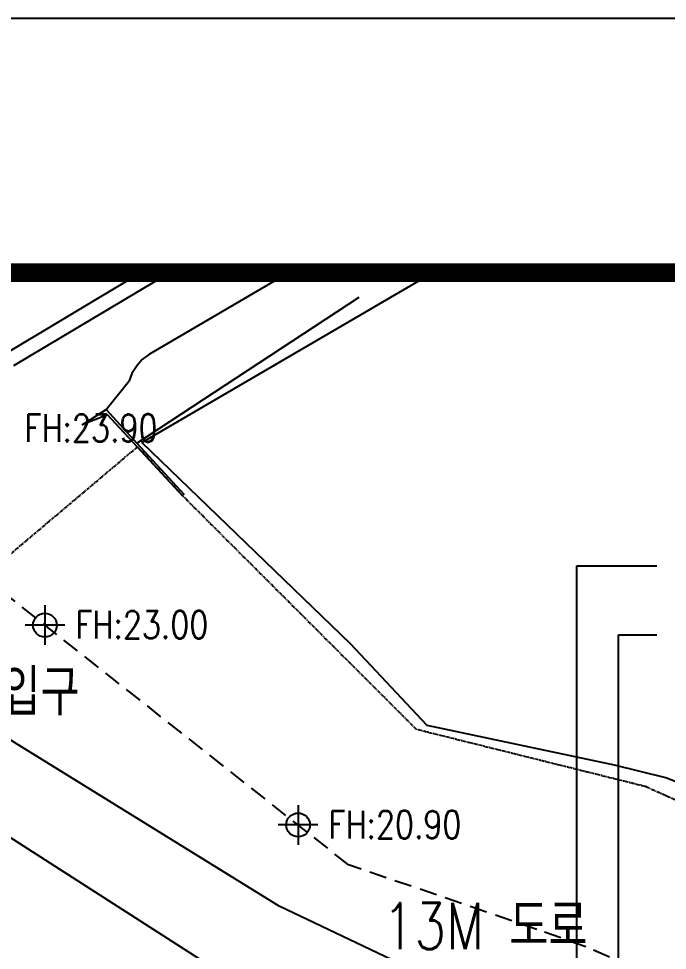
# Model space of a CAD drawing. Header units: millimetres. Extents: x 1145859089 to 1147511753, y -1047484727 to -1047247487.
# Drawn here: x 1146976145 to 1147004242, y -1047287836 to -1047247487 of the extents above; entities that cross this region are included whole.
import ezdxf
from ezdxf.enums import TextEntityAlignment as Align
from ezdxf.xclip import XClip

# ---------------------------------------------------------------- set-up
doc = ezdxf.new("R2010")
doc.units = ezdxf.units.MM
doc.header["$LTSCALE"] = 100
doc.header["$MEASUREMENT"] = 0
doc.header["$XCLIPFRAME"] = 2
doc.linetypes.add('단지배치도$0$HID', pattern=[2.3, 1.5, -0.8])
doc.linetypes.add('단지배치도$0$PHANTOM', pattern=[2.5, 1.25, -0.25, 0.25, -0.25, 0.25, -0.25])
doc.layers.get('0').update_dxf_attribs({"linetype": 'CONTINUOUS'})
doc.layers.get('Defpoints').update_dxf_attribs({"linetype": 'CONTINUOUS'})
for name, color, linetype in [('SHEET', 7, 'CONTINUOUS'), ('SHEET$0$BDR', 4, 'CONTINUOUS'), ('SHEET$0$sheet', 3, 'CONTINUOUS'), ('XREF', 135, 'CONTINUOUS'), ('단지배치도$0$S240910', 33, 'CONTINUOUS'), ('단지배치도$0$W240910', 135, 'CONTINUOUS')]:
    doc.layers.add(name, color=color, linetype=linetype)
doc.styles.add('단지배치도$0$WS1', font='romans.shx', dxfattribs={"width": 0.8, "bigfont": 'whgtxt.shx'})

# ---------------------------------------------------------------- blocks, each defined once
blk = doc.blocks.new('SHEET$0$zw$653F')
at = {"layer": 'Defpoints', "color": 0}
blk.add_lwpolyline([(826.33, 0), (0, 0), (0, -593.1), (826.33, -593.1)], close=True, dxfattribs=at)
at = {"layer": 'SHEET$0$sheet', "const_width": 2}
blk.add_lwpolyline([(27.5, -27.5), (813.83, -27.5), (813.83, -579), (27.5, -579)], close=True, dxfattribs=at)
blk = doc.blocks.new('SHEET$0$미소건축시트')
blk.add_blockref('SHEET$0$zw$653F', (0, 593.1))
blk = doc.blocks.new('SHEET')
at = {"layer": 'SHEET$0$BDR', "xscale": 100, "yscale": 100, "zscale": 100}
blk.add_blockref('SHEET$0$미소건축시트', (1200122, -1758265), dxfattribs=at)
blk = doc.blocks.new('단지배치도$0$zw$9902')
at = {"layer": '단지배치도$0$W240910'}
for p, q in [((72254, 124363), (51608, 112076)), ((52087, 109368), (63788, 116196)), ((52042, 113080), (28869, 99285)), ((51608, 112076), (46186, 108847)), ((51523, 105499), (61156, 111817)), ((52087, 109368), (51763, 109127)), ((51763, 109127), (51533, 108857)), ((51533, 108857), (51315, 108509)), ((50199, 106963), (51192, 108191)), ((51315, 108509), (51192, 108191)), ((49154, 106294), (50199, 106963)), ((50199, 106963), (51523, 105499)), ((50257, 106729), (49154, 106294)), ((53514, 103204), (50257, 106729)), ((51523, 105499), (53570, 103282)), ((70581, 71593), (70581, 100184)), ((70581, 100184), (74052, 100184)), ((47545, 98476), (47545, 96762)), ((48402, 97619), (46688, 97619)), ((72392, 97198), (74052, 97198)), ((72392, 74054), (72392, 97198)), ((57685, 85441), (43900, 93971)), ((57289, 81207), (40437, 92002)), ((58508, 89822), (58508, 88108)), ((59365, 88965), (57650, 88965)), ((71443, 78927), (57685, 85441))]:
    blk.add_line(p, q, dxfattribs=at)
at = {"layer": '단지배치도$0$W240910', "linetype": '단지배치도$0$HID', "ltscale": 5}
for p, q in [((13350, 97776), (51526, 123029)), ((60693, 87240), (17903, 121018)), ((68851, 84441), (60693, 87240)), ((70975, 83687), (68851, 84441)), ((82534, 78649), (70975, 83687))]:
    blk.add_line(p, q, dxfattribs=at)
at = {"layer": '단지배치도$0$W240910', "ltscale": 10}
for p, q in [((63733, 112535), (72760, 117809)), ((51744, 105533), (63733, 112535)), ((60785, 96810), (51744, 105533)), ((64096, 93274), (60785, 96810)), ((72220, 91556), (64096, 93274)), ((74441, 91006), (72220, 91556)), ((86169, 86325), (74441, 91006))]:
    blk.add_line(p, q, dxfattribs=at)
at = {"layer": '단지배치도$0$W240910', "linetype": '단지배치도$0$PHANTOM'}
for p, q in [((51551, 105339), (44010, 98976)), ((53539, 103188), (51551, 105339)), ((63639, 93099), (53539, 103188)), ((73536, 90631), (63639, 93099)), ((84896, 85585), (73536, 90631))]:
    blk.add_line(p, q, dxfattribs=at)
at = {"layer": '단지배치도$0$W240910'}
for centre in [(47545, 97619), (58508, 88965)]:
    blk.add_circle(centre, 514, dxfattribs=at)
at = {"layer": '단지배치도$0$S240910', "style": '단지배치도$0$WS1', "width": 0.8}
for s, p in [('FH:23.90', (46660, 105551)), ('FH:23.00', (48863, 97037)), ('FH:20.90', (59825, 88383))]:
    blk.add_text(s, height=1200, dxfattribs=at).set_placement(p)
for s, p in [('보행자출입구', (43970, 93713)), ('13M 도로', (66609, 83585))]:
    blk.add_text(s, height=2000, dxfattribs=at).set_placement(p, align=Align.CENTER)
blk = doc.blocks.new('단지배치도')
blk.add_blockref('단지배치도$0$zw$9902', (141034, 142437))

msp = doc.modelspace()

# ---------------------------------------------------------------- block references
at = {"layer": 'SHEET', "linetype": 'Continuous', "ltscale": 2, "xscale": 4, "yscale": 4, "zscale": 4}
msp.add_blockref('SHEET', (1142050198.985571, -1040451665.300647), dxfattribs=at)
at = {"layer": 'XREF'}
ref = msp.add_blockref('단지배치도', (1146788705.034274, -1047513806.462535), dxfattribs=at)
XClip(ref).set_block_clipping_path([(72982.4064819524, 34919.7593965298), (360382.4067475507, 255319.7593436697)])

doc.saveas('drawing.dxf')
